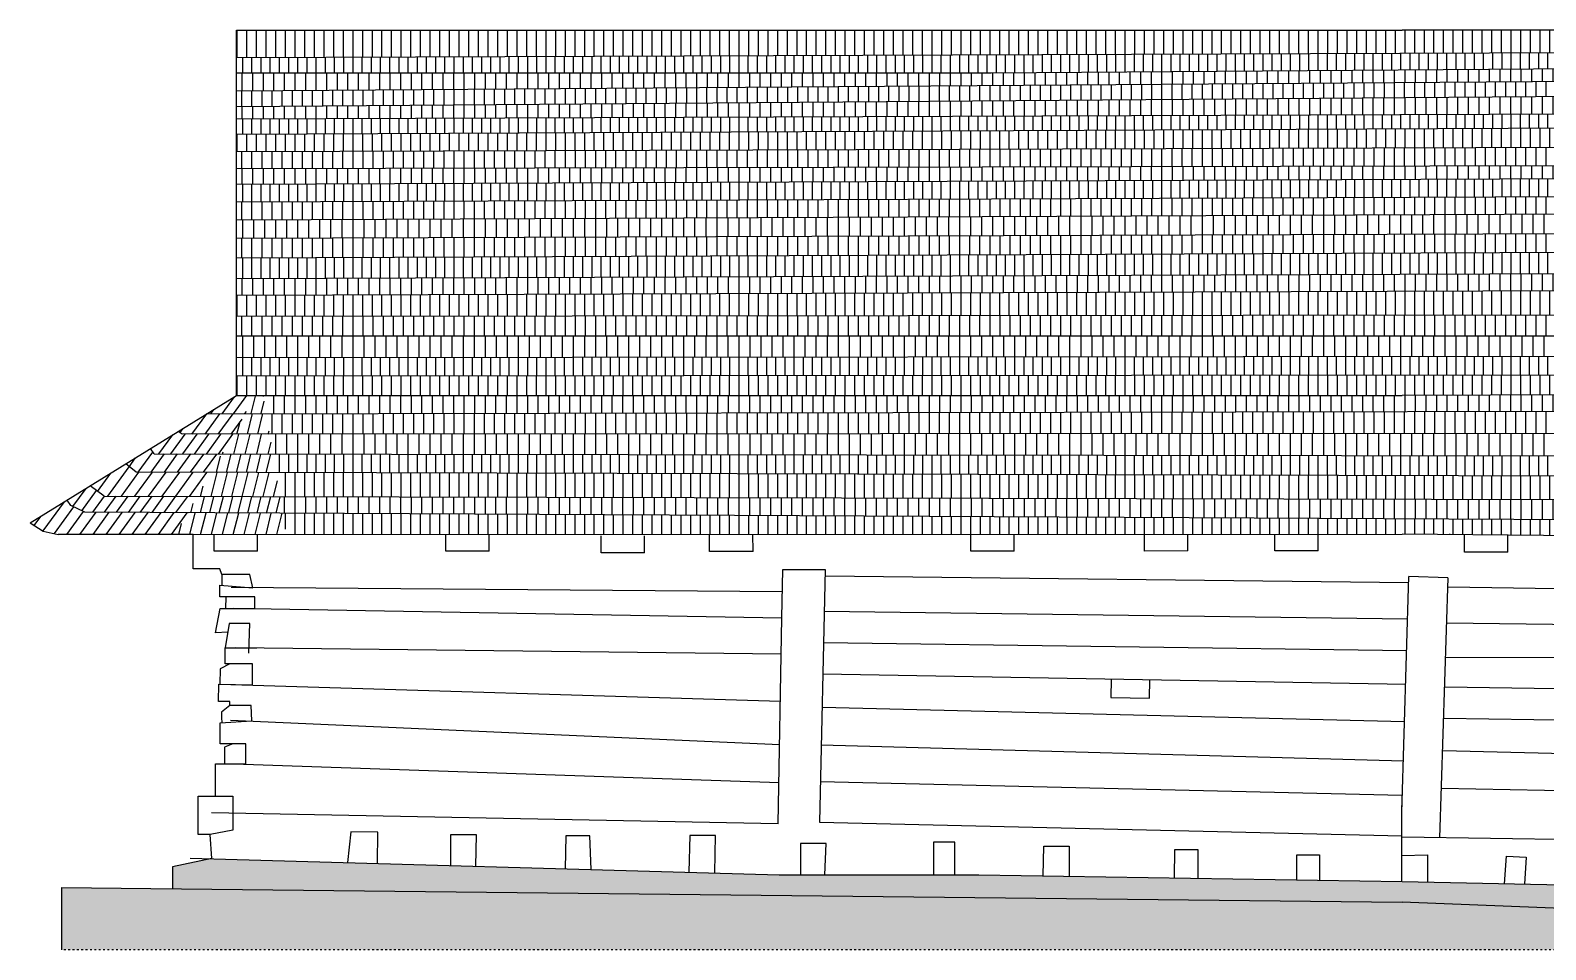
# Model space of a CAD drawing. Header units: millimetres. Extents: x -324080 to 120693, y -32448 to 53734.
# Drawn here: x 56444 to 66913, y 9695 to 16047 of the extents above; entities that cross this region are included whole.
import ezdxf

# ---------------------------------------------------------------- set-up
doc = ezdxf.new("R2010")
doc.units = ezdxf.units.MM
doc.linetypes.add('ACAD_ISO03W100', pattern=[30, 12, -18])

msp = doc.modelspace()

# ---------------------------------------------------------------- hatches: boundary and pattern name
at = {"transparency": 33554687}
h = msp.add_hatch(dxfattribs=at)
h.set_pattern_fill('ANSI31', color=256, scale=21, angle=45)
h.paths.add_polyline_path([(74145.66, 16046.06), (65921.33, 16046.74), (57869.55, 16046.74), (57869.55, 15867.6), (57869.55, 15857.31), (74145.66, 15918.25)])
h = msp.add_hatch(dxfattribs=at)
h.set_pattern_fill('ANSI31', color=256, scale=20, angle=45)
h.paths.add_polyline_path([(74145.66, 15832.52), (74145.66, 15808.57), (74145.66, 15918.25), (57869.55, 15857.31), (57869.55, 15749.55), (63081.34, 15749.55)])
h = msp.add_hatch(dxfattribs=at)
h.set_pattern_fill('ANSI31', color=256, scale=23, angle=45)
h.paths.add_polyline_path([(74145.66, 15741.9), (74145.66, 15716.4), (74145.66, 15808.57), (74145.66, 15832.52), (63081.34, 15749.55), (57869.55, 15749.55), (57869.55, 15704.07), (57869.55, 15627.14)])
h = msp.add_hatch(dxfattribs=at)
h.set_pattern_fill('ANSI31', color=256, scale=22, angle=45)
h.paths.add_polyline_path([(74145.66, 15645.79), (74145.66, 15716.4), (74145.66, 15741.9), (57869.55, 15627.14), (57869.55, 15517.87), (73289.13, 15636.43)])
h = msp.add_hatch(dxfattribs=at)
h.set_pattern_fill('ANSI31', color=256, scale=23, angle=45)
h.paths.add_polyline_path([(74145.66, 15631.22), (74145.66, 15643.01), (57869.55, 15517.87), (57869.55, 15434.6), (74145.66, 15495.12)])
h = msp.add_hatch(dxfattribs=at)
h.set_pattern_fill('ANSI31', color=256, scale=20, angle=45)
h.paths.add_polyline_path([(74145.66, 15495.12), (57869.55, 15432.14), (57869.55, 15327.89), (74145.66, 15402.88)])
h = msp.add_hatch(dxfattribs=at)
h.set_pattern_fill('ANSI31', color=256, scale=21, angle=45)
h.paths.add_polyline_path([(74145.66, 15402.88), (57869.55, 15327.89), (57869.55, 15209.86), (74145.66, 15260.41)])
h = msp.add_hatch(dxfattribs=at)
h.set_pattern_fill('ANSI31', color=256, scale=22, angle=45)
h.paths.add_polyline_path([(74145.66, 15260.41), (57869.55, 15209.86), (57869.55, 15089.05), (74145.66, 15127.12)])
h = msp.add_hatch(dxfattribs=at)
h.set_pattern_fill('ANSI31', color=256, scale=23, angle=45)
h.paths.add_polyline_path([(74145.66, 15051.35), (74145.66, 15097.79), (74145.66, 15127.12), (57869.55, 15088.99), (57869.55, 14980.51)])
h = msp.add_hatch(dxfattribs=at)
h.set_pattern_fill('ANSI31', color=256, scale=20, angle=45)
h.paths.add_polyline_path([(74145.66, 15051.35), (57869.55, 14980.33), (57869.55, 14860.26), (74145.66, 14925.95)])
h = msp.add_hatch(dxfattribs=at)
h.set_pattern_fill('ANSI31', color=256, scale=22, angle=45)
h.paths.add_polyline_path([(74145.66, 14925.95), (57869.55, 14860.26), (57869.55, 14737.06), (74145.66, 14811.23)])
h = msp.add_hatch(dxfattribs=at)
h.set_pattern_fill('ANSI31', color=256, scale=24, angle=45)
h.paths.add_polyline_path([(74145.66, 14811.23), (57869.55, 14737.06), (57869.55, 14607.63), (74145.66, 14666.59)])
h = msp.add_hatch(dxfattribs=at)
h.set_pattern_fill('ANSI31', color=256, scale=22, angle=45)
h.paths.add_polyline_path([(74145.66, 14666.59), (57869.55, 14607.63), (57869.55, 14475.16), (74145.66, 14541.93)])
h = msp.add_hatch(dxfattribs=at)
h.set_pattern_fill('ANSI31', color=256, scale=20, angle=45)
h.paths.add_polyline_path([(74145.66, 14541.93), (57869.55, 14475.16), (57869.55, 14332.44), (74145.66, 14393.29)])
h = msp.add_hatch(dxfattribs=at)
h.set_pattern_fill('ANSI31', color=256, scale=23, angle=45)
h.paths.add_polyline_path([(74145.66, 14393.29), (57869.55, 14331.74), (57869.55, 14213.93), (74145.66, 14272.84)])
h = msp.add_hatch(dxfattribs=at)
h.set_pattern_fill('ANSI31', color=256, scale=21, angle=45)
h.paths.add_polyline_path([(74145.66, 14272.84), (57869.55, 14213.14), (57869.55, 14072.2), (74145.66, 14087.34)])
h = msp.add_hatch(dxfattribs=at)
h.set_pattern_fill('ANSI31', color=256, scale=22, angle=45)
h.paths.add_polyline_path([(74145.66, 14087.34), (57869.55, 14072.08), (57869.55, 13934.61), (74145.66, 13933.46)])
h = msp.add_hatch(dxfattribs=at)
h.set_pattern_fill('ANSI31', color=256, scale=24, angle=45)
h.paths.add_polyline_path([(74145.66, 13933.46), (57869.55, 13933.42), (57869.55, 13785.77), (74145.66, 13800.77)])
h = msp.add_hatch(dxfattribs=at)
h.set_pattern_fill('ANSI31', color=256, scale=20, angle=45)
h.paths.add_polyline_path([(74145.66, 13800.77), (57869.55, 13785.73), (57869.55, 13658.74), (74145.66, 13673.82)])
h = msp.add_hatch(dxfattribs=at)
h.set_pattern_fill('ANSI31', color=256, scale=21, angle=45)
h.paths.add_polyline_path([(74145.66, 13673.82), (57869.55, 13658.74), (57869.55, 13524.1), (65921.33, 13524.1), (74145.66, 13547.44)])
h = msp.add_hatch(dxfattribs=at)
h.set_pattern_fill('ANSI31', color=256, scale=20, angle=9)
h.paths.add_polyline_path([(58002.78, 13524.1), (57869.55, 13524.1), (57664.99, 13397.73), (57929.77, 13398.23)])
h = msp.add_hatch(dxfattribs=at)
h.set_pattern_fill('ANSI31', color=256, scale=21, angle=31)
h.paths.add_polyline_path([(58053.75, 13524.1), (58002.78, 13524.1), (57929.77, 13398.23), (58074.65, 13398.51)])
h = msp.add_hatch(dxfattribs=at)
h.set_pattern_fill('ANSI31', color=256, scale=23, angle=45)
h.paths.add_polyline_path([(74344.43, 13429.54), (74145.66, 13547.44), (65921.33, 13524.1), (58053.75, 13524.1), (58074.65, 13398.51)])
h = msp.add_hatch(dxfattribs=at)
h.set_pattern_fill('ANSI31', color=256, scale=22, angle=45)
h.paths.add_polyline_path([(74033.92, 13263.51), (74036.81, 13428.95), (58074.65, 13398.51), (58098.33, 13256.18)])
h = msp.add_hatch(dxfattribs=at)
h.set_pattern_fill('ANSI31', color=256, scale=23, angle=9)
h.paths.add_polyline_path([(57847.3, 13256.07), (57929.77, 13398.23), (57664.99, 13397.73), (57466.66, 13275.2), (57493, 13255.9)])
h = msp.add_hatch(dxfattribs=at)
h.set_pattern_fill('ANSI31', color=256, scale=22, angle=31)
h.paths.add_polyline_path([(58098.33, 13256.18), (58074.65, 13398.51), (57929.77, 13398.23), (57847.3, 13256.07)])
h = msp.add_hatch(dxfattribs=at)
h.set_pattern_fill('ANSI31', color=256, scale=21, angle=9)
h.paths.add_polyline_path([(57847.3, 13256.07), (57493, 13255.9), (57466.66, 13275.2), (57275.33, 13156.99), (57299.5, 13119.89), (57767.93, 13119.24)])
h = msp.add_hatch(dxfattribs=at)
h.set_pattern_fill('ANSI31', color=256, scale=24, angle=31)
h.paths.add_polyline_path([(57847.3, 13256.07), (57767.93, 13119.24), (58121.2, 13118.76), (58098.33, 13256.18)])
h = msp.add_hatch(dxfattribs=at)
h.set_pattern_fill('ANSI31', color=256, scale=24, angle=45)
h.paths.add_polyline_path([(74031.01, 13096.85), (74033.92, 13263.51), (58098.33, 13256.18), (58121.2, 13118.76)])
h = msp.add_hatch(dxfattribs=at)
h.set_pattern_fill('ANSI31', color=256, scale=23, angle=9)
h.paths.add_polyline_path([(57767.93, 13119.24), (57299.5, 13119.89), (57275.33, 13156.99), (57103.38, 13050.76), (57174.93, 12994.15), (57694.56, 12992.76)])
h = msp.add_hatch(dxfattribs=at)
h.set_pattern_fill('ANSI31', color=256, scale=21, angle=31)
h.paths.add_polyline_path([(57767.93, 13119.24), (57694.56, 12992.76), (58142.36, 12991.56), (58121.2, 13118.76)])
h = msp.add_hatch(dxfattribs=at)
h.set_pattern_fill('ANSI31', color=256, scale=20, angle=45)
h.paths.add_polyline_path([(58121.2, 13118.76), (58142.36, 12991.56), (74028.43, 12948.87), (74031.01, 13096.85)])
h = msp.add_hatch(dxfattribs=at)
h.set_pattern_fill('ANSI31', color=256, scale=24, angle=9)
h.paths.add_polyline_path([(57694.56, 12992.76), (57174.93, 12994.15), (57103.38, 13050.76), (56857.95, 12899.14), (56955.14, 12828.2), (57598.27, 12826.76)])
h = msp.add_hatch(dxfattribs=at)
h.set_pattern_fill('ANSI31', color=256, scale=22, angle=31)
h.paths.add_polyline_path([(57694.56, 12992.76), (57598.27, 12826.76), (58170, 12825.48), (58142.36, 12991.56)])
h = msp.add_hatch(dxfattribs=at)
h.set_pattern_fill('ANSI31', color=256, scale=21, angle=45)
h.paths.add_polyline_path([(74025.66, 12789.97), (74028.43, 12948.87), (58142.36, 12991.56), (58170, 12825.48)])
h = msp.add_hatch(dxfattribs=at)
h.set_pattern_fill('ANSI31', color=256, scale=21, angle=9)
h.paths.add_polyline_path([(57598.27, 12826.76), (56955.14, 12828.2), (56857.95, 12899.14), (56699.78, 12801.43), (56723.31, 12764.2), (56821.69, 12717.77), (57532.9, 12714.06)])
h = msp.add_hatch(dxfattribs=at)
h.set_pattern_fill('ANSI31', color=256, scale=23, angle=9)
h.paths.add_polyline_path([(57532.9, 12714.06), (56821.69, 12717.77), (56723.31, 12764.2), (56699.78, 12801.43), (56444.43, 12643.67), (56534.32, 12587.35), (56635.93, 12563.88), (57445.79, 12563.88)])
h = msp.add_hatch(dxfattribs=at)
h.set_pattern_fill('ANSI31', color=256, scale=20, angle=31)
h.paths.add_polyline_path([(58189.11, 12710.64), (58170, 12825.48), (57598.27, 12826.76), (57532.9, 12714.06)])
h = msp.add_hatch(dxfattribs=at)
h.set_pattern_fill('ANSI31', color=256, scale=23, angle=45)
h.paths.add_polyline_path([(58170, 12825.48), (58189.11, 12710.64), (74022.83, 12628.08), (74025.66, 12789.97)])
h = msp.add_hatch(dxfattribs=at)
h.set_pattern_fill('ANSI31', color=256, scale=23, angle=31)
h.paths.add_polyline_path([(58189.11, 12710.64), (57532.9, 12714.06), (57445.79, 12563.88), (57568.99, 12563.88), (58213.5, 12564.06)])
h = msp.add_hatch(dxfattribs=at)
h.set_pattern_fill('ANSI31', color=256, scale=21, angle=45)
h.paths.add_polyline_path([(65921.33, 12566.21), (74020.27, 12481.51), (74022.83, 12628.08), (58189.11, 12710.64), (58213.5, 12564.06)])
h = msp.add_hatch(dxfattribs=at)
h.set_pattern_fill('GRAVEL', color=256, scale=19, angle=85)
h.paths.add_polyline_path([(62998.29, 10212.48), (61616.74, 10212.48), (57690.08, 10323.56), (57427.08, 10267.26), (57427.08, 10115.57), (65921.33, 10022.25), (68994.83, 9904.89), (74226.49, 9904.89), (74204.19, 9990.33), (65922.43, 10165.4)])
h = msp.add_hatch(dxfattribs=at)
h.set_pattern_fill('EARTH', color=256, scale=33, angle=42)
h.paths.add_polyline_path([(65921.33, 10022.25), (57278.14, 10117.2), (56663.27, 10123.96), (56663.27, 9694.89), (75588.84, 9694.89), (75588.84, 9904.89), (74226.49, 9904.89), (68994.83, 9904.89)])

# ---------------------------------------------------------------- linework, layer by layer
for p, q in [((57869.55, 13524.1), (57869.55, 16046.74)), ((57869.55, 16046.74), (58873.34, 16046.74)), ((58873.34, 16046.74), (65921.33, 16046.74)), ((72996.88, 16046.16), (65921.33, 16046.74)), ((74145.66, 15918.25), (57869.55, 15857.31)), ((74145.66, 15832.52), (63081.34, 15749.55)), ((63081.34, 15749.55), (57869.55, 15749.55)), ((74145.66, 15741.9), (57869.55, 15627.14)), ((74145.66, 15643.01), (57869.55, 15517.87)), ((74145.66, 15495.12), (57869.55, 15432.14)), ((74145.66, 15402.88), (57869.55, 15327.89)), ((57869.55, 15209.86), (74145.66, 15260.41)), ((74145.66, 15127.12), (57869.55, 15089.05)), ((74145.66, 15051.35), (57869.55, 14980.51)), ((57869.55, 14861.87), (74145.66, 14925.95)), ((57869.55, 14737.06), (74145.66, 14811.23)), ((74145.66, 14666.59), (57869.55, 14607.63)), ((57869.55, 14475.16), (74145.66, 14541.93)), ((57869.55, 14331.74), (74145.66, 14393.29)), ((74145.66, 14272.84), (57869.55, 14213.93)), ((57869.55, 14072.2), (74145.66, 14087.34)), ((74145.66, 13933.46), (57869.55, 13933.42)), ((57869.55, 13785.77), (74038.27, 13800.77)), ((57869.55, 13658.83), (74145.66, 13673.82)), ((56444.43, 12643.67), (57869.55, 13524.1)), ((57869.55, 13524.1), (65921.33, 13524.1)), ((74145.66, 13547.44), (65921.33, 13524.1)), ((57664.99, 13397.73), (74344.43, 13429.54)), ((57493, 13255.9), (57466.66, 13275.2)), ((74346.18, 13263.65), (57493, 13255.9)), ((57299.5, 13119.89), (57275.33, 13156.99)), ((57299.5, 13119.89), (74434.31, 13096.29)), ((57174.93, 12994.15), (57103.38, 13050.76)), ((74892.62, 12946.55), (57174.93, 12994.15)), ((56955.14, 12828.2), (56857.95, 12899.14)), ((56723.31, 12764.2), (56699.78, 12801.43)), ((56955.14, 12828.2), (74901.44, 12788)), ((56821.69, 12717.77), (56723.31, 12764.2)), ((75447.88, 12620.65), (56821.69, 12717.77)), ((56444.43, 12643.67), (56534.32, 12587.35)), ((56534.32, 12587.35), (56635.93, 12563.88)), ((57568.99, 12563.88), (56635.93, 12563.88)), ((57568.99, 12563.88), (65921.33, 12566.21)), ((57568.99, 12388.39), (57568.99, 12563.88)), ((57714.13, 12447.32), (57714.02, 12563.6)), ((58014.13, 12447.6), (58014.02, 12563.88)), ((59315.36, 12447.89), (59315.25, 12564.17)), ((59615.36, 12448.17), (59615.25, 12564.45)), ((61437.19, 12445.18), (61437.07, 12564.96)), ((62941.23, 12448.9), (62941.12, 12565.18)), ((63241.23, 12449.18), (63241.12, 12565.46)), ((64141.23, 12449.23), (64141.12, 12565.51)), ((64441.23, 12449.52), (64441.12, 12565.79)), ((65041.23, 12449.48), (65041.12, 12565.76)), ((65341.23, 12449.77), (65341.12, 12566.05)), ((74487.46, 12476.63), (65921.33, 12566.21)), ((66247.87, 12567.74), (66247.71, 12562.79)), ((60387.19, 12437.54), (60387.08, 12553.82)), ((60687.19, 12437.82), (60687.08, 12554.1)), ((61137.19, 12444.9), (61137.08, 12561.18)), ((66351.87, 12442.01), (66351.76, 12558.29)), ((66651.87, 12442.29), (66651.76, 12558.57)), ((57568.99, 12327.15), (57568.99, 12388.39)), ((58014.13, 12447.6), (57714.13, 12447.32)), ((59615.36, 12448.17), (59315.36, 12447.89)), ((60687.19, 12437.82), (60387.19, 12437.54)), ((61437.19, 12445.18), (61137.19, 12444.9)), ((63241.23, 12449.18), (62941.23, 12448.9)), ((64441.23, 12449.52), (64141.23, 12449.23)), ((65341.23, 12449.77), (65041.23, 12449.48)), ((66651.87, 12442.29), (66351.87, 12442.01)), ((57752.81, 12327.15), (57568.99, 12327.15)), ((57768.04, 12286.47), (57752.81, 12327.15)), ((57960.22, 12286.47), (57768.04, 12286.47)), ((57768.04, 12286.47), (57768.04, 12212.9)), ((57981.11, 12194.61), (57960.22, 12286.47)), ((61636.41, 11986.98), (61642.34, 12320.57)), ((61642.34, 12320.57), (61936.16, 12320.57)), ((61936.16, 12320.57), (61895.59, 10576.17)), ((61935.15, 12277.18), (65966.82, 12232.13)), ((65920.27, 10643.71), (65968.02, 12272.91)), ((66237.88, 12265), (65968.02, 12272.91)), ((66237.88, 12265), (66178.62, 10468.24)), ((57754.12, 12133.37), (57754.12, 12214.09)), ((57754.12, 12214.09), (57981.11, 12194.61)), ((61639.62, 12167.73), (57832.17, 12196.93)), ((66239.17, 12202.71), (69979.94, 12139.63)), ((57724.9, 11883.69), (57755.53, 12052.1)), ((57995.06, 12133.37), (57754.12, 12133.37)), ((57755.53, 12052.1), (57995.06, 12052.1)), ((57795.27, 12052.1), (57797.59, 12133.37)), ((57846.12, 12054.43), (61636.41, 11986.98)), ((57995.06, 12052.1), (57995.06, 12133.37)), ((57818.2, 11949.11), (57790.35, 11779.3)), ((57961.63, 11949.11), (57818.2, 11949.11)), ((57953.28, 11744.5), (57961.63, 11949.11)), ((61611.9, 10564.48), (61636.41, 11986.98)), ((65959.39, 11978.52), (61929.43, 12031.41)), ((69976.68, 11910.46), (66230.83, 11949.9)), ((57808.39, 11889.33), (57724.9, 11883.69)), ((57790.35, 11669.17), (57790.35, 11779.3)), ((57790.35, 11779.3), (58010.37, 11779.3)), ((57861.44, 11781.63), (61632.14, 11739.39)), ((61924.44, 11816.92), (65953.04, 11761.7)), ((57755.52, 11634.37), (57754.27, 11528.49)), ((57822.36, 11669.17), (57755.52, 11634.37)), ((57822.36, 11669.17), (57790.35, 11669.17)), ((57978.46, 11669.17), (57822.36, 11669.17)), ((57978.46, 11525.85), (57978.46, 11669.17)), ((66223.08, 11714.97), (69973.84, 11710.33)), ((57744.37, 11410.28), (57745.77, 11528.59)), ((57745.77, 11528.59), (57978.46, 11525.85)), ((57829.52, 11528.18), (61626.49, 11411.22)), ((65946.17, 11527.33), (61919.38, 11599.25)), ((63911.41, 11563.81), (63909.15, 11436.5)), ((64175.99, 11431.75), (64178.25, 11559.07)), ((63909.15, 11436.5), (64175.99, 11431.75)), ((69970.2, 11454.47), (66216.25, 11508)), ((57822.38, 11410.28), (57744.37, 11410.28)), ((57822.38, 11381.13), (57764.57, 11336.4)), ((57764.57, 11336.4), (57764.57, 11296.39)), ((57822.38, 11381.13), (57822.38, 11410.28)), ((57969.46, 11381.13), (57822.38, 11381.13)), ((57975.8, 11276.39), (57969.46, 11381.13)), ((61914.04, 11369.56), (65938.65, 11270.67)), ((57755.67, 11263.06), (57975.8, 11276.39)), ((57755.67, 11116.38), (57755.67, 11263.06)), ((57764.57, 11296.39), (57766.55, 11263.72)), ((61621.32, 11111.2), (57826.86, 11278.72)), ((66209.21, 11294.59), (69967.16, 11241.14)), ((57933.55, 11116.38), (57755.67, 11116.38)), ((57844.61, 11116.38), (57786.28, 11095.14)), ((57933.55, 10978.6), (57933.55, 11116.38)), ((65930.62, 10996.74), (61907.97, 11108.38)), ((57786.28, 11095.14), (57786.28, 10978.6)), ((69963.49, 10983.23), (66201.73, 11067.79)), ((57724.55, 10756.36), (57724.55, 10978.6)), ((57724.55, 10978.6), (57933.55, 10978.6)), ((57784.62, 10980.92), (61616.82, 10849.97)), ((61902.12, 10856.75), (65921.33, 10763.29)), ((66193.28, 10811.59), (69960, 10737.81)), ((57604.48, 10489.68), (57604.48, 10756.36)), ((57604.48, 10756.36), (57844.61, 10756.36)), ((57844.61, 10756.36), (57844.61, 10520.79)), ((65920.17, 10163.08), (65920.17, 10690.06)), ((61611.9, 10564.48), (57695.68, 10640.91)), ((61895.59, 10576.17), (65921.33, 10482.56)), ((57686.75, 10489.68), (57604.48, 10489.68)), ((57844.61, 10520.79), (57686.75, 10489.68)), ((57697.86, 10325.23), (57686.75, 10489.68)), ((58659.38, 10508.37), (58635.03, 10296.83)), ((58844.5, 10506.8), (58659.38, 10508.37)), ((58842.67, 10290.96), (58844.5, 10506.8)), ((59527.87, 10488.52), (59347.4, 10488.52)), ((59347.4, 10488.52), (59347.4, 10276.68)), ((59522.01, 10271.74), (59527.87, 10488.52)), ((60145.12, 10481.67), (60138.68, 10254.29)), ((60309.59, 10481.67), (60145.12, 10481.67)), ((60319.62, 10249.17), (60309.59, 10481.67)), ((61000.38, 10483.95), (60993.2, 10230.12)), ((61178.56, 10483.95), (61000.38, 10483.95)), ((61174.51, 10224.99), (61178.56, 10483.95)), ((74013.03, 10357.59), (65921.67, 10471.87)), ((61941.94, 10429.19), (61766.04, 10429.19)), ((61766.04, 10429.19), (61766.04, 10212.48)), ((61934.05, 10212.48), (61941.94, 10429.19)), ((62830.95, 10438.38), (62684.74, 10438.38)), ((62684.74, 10438.38), (62684.74, 10212.48)), ((62830.95, 10212.48), (62830.95, 10438.38)), ((63442.39, 10205.33), (63446.43, 10410.87)), ((63446.43, 10410.87), (63622.32, 10410.87)), ((63622.32, 10410.87), (63622.32, 10202.43)), ((64349.17, 10190.73), (64351.05, 10388.04)), ((64351.05, 10388.04), (64510.98, 10386.51)), ((64510.98, 10386.51), (64510.98, 10188.12)), ((57697.86, 10325.23), (57427.08, 10267.26)), ((57427.08, 10267.26), (57427.08, 10114.88)), ((57548.92, 10327.55), (61616.74, 10212.48)), ((65194.5, 10177.12), (65194.5, 10349.2)), ((65194.5, 10349.2), (65349.84, 10349.2)), ((65349.84, 10349.2), (65349.84, 10174.62)), ((65920.51, 10346.32), (66097.63, 10349.83)), ((66097.63, 10349.83), (66097.63, 10161.69)), ((66629.54, 10150.45), (66642.05, 10342.13)), ((66642.05, 10342.13), (66778.06, 10333.25)), ((66778.06, 10333.25), (66765.99, 10148.32)), ((61616.74, 10212.48), (62998.29, 10212.48)), ((62998.29, 10212.48), (65921.33, 10165.41)), ((65922.43, 10165.4), (74510.2, 9983.86)), ((56663.27, 9694.89), (56663.27, 10123.96)), ((56663.27, 10123.96), (57278.14, 10117.2)), ((57278.14, 10117.2), (65921.33, 10022.25)), ((68994.83, 9904.89), (65921.33, 10022.25))]:
    msp.add_line(p, q)
at = {"linetype": 'ACAD_ISO03W100'}
msp.add_line((75588.84, 9694.89), (56663.27, 9694.89), dxfattribs=at)

doc.saveas('drawing.dxf')
